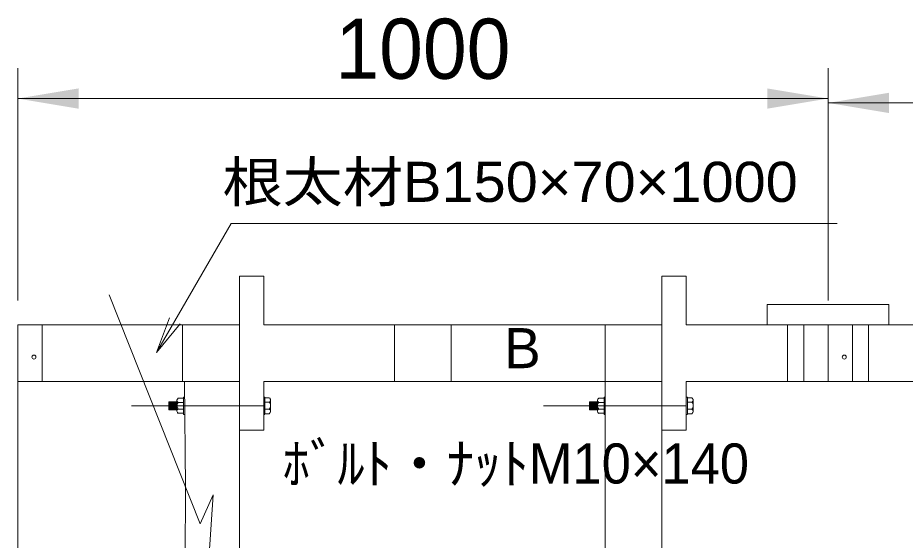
# Model space of a CAD drawing. Units: millimetres at full size, sheet at 1:30; details may follow other scales. Extents: x 300 to 12300, y 300 to 8610.
# Drawn here: x 7960 to 9055, y 3192 to 3837 of the extents above; entities that cross this region are included whole.
import ezdxf
from ezdxf.enums import TextEntityAlignment as Align

# ---------------------------------------------------------------- set-up
doc = ezdxf.new("R2010")
doc.units = ezdxf.units.MM
doc.header["$LTSCALE"] = 30
doc.linetypes.add('DASHED', pattern=[7.5, 6, -1.5])
for name, color, linetype, lineweight in [('コーススレッド', 7, 'Continuous', 13), ('ボルト', 7, 'Continuous', 18), ('寸法', 7, 'Continuous', 13), ('引出線', 7, 'Continuous', 13), ('板材', 7, 'Continuous', 13), ('根太材B', 7, 'Continuous', 18), ('記号', 7, 'Continuous', 15)]:
    doc.layers.add(name, color=color, linetype=linetype, lineweight=lineweight)
doc.layers.add('文字', color=7, linetype='Continuous')
doc.styles.add('ＭＳ Ｐゴシック', font='')
doc.styles.get('ＭＳ Ｐゴシック').set_extended_font_data('MS PGothic')

# ---------------------------------------------------------------- blocks, each defined once
blk = doc.blocks.new('filled_arrow')
at = {"color": 0, "linetype": 'Continuous', "lineweight": -2}
blk.add_solid([(7.5, 1.25), (0, 0), (7.5, -1.25)], dxfattribs=at)
blk = doc.blocks.new('open_arrow')
at = {"color": 0, "linetype": 'Continuous', "lineweight": -2}
blk.add_lwpolyline([(7.5, 1.25), (0, 0), (7.5, -1.25)], dxfattribs=at)

msp = doc.modelspace()

# ---------------------------------------------------------------- linework, layer by layer
at = {"layer": 'コーススレッド', "lineweight": 18}
for centre in [(7979.66, 3417.95), (8979.66, 3417.95)]:
    msp.add_circle(centre, 2.5, dxfattribs=at)
at = {"layer": 'ボルト'}
for p, q in [((8146.09, 3362.51), (8146.54, 3362.95)), ((8146.09, 3362.51), (8146.09, 3353.39)), ((8146.09, 3362.51), (8156.09, 3362.51)), ((8146.12, 3362.53), (8146.72, 3352.95)), ((8146.54, 3362.95), (8156.09, 3362.95)), ((8146.72, 3362.95), (8147.34, 3352.95)), ((8147.34, 3362.95), (8147.97, 3352.95)), ((8147.97, 3362.95), (8148.59, 3352.95)), ((8148.59, 3362.95), (8149.22, 3352.95)), ((8149.22, 3362.95), (8149.84, 3352.95)), ((8149.84, 3362.95), (8150.47, 3352.95)), ((8150.47, 3362.95), (8151.09, 3352.95)), ((8151.09, 3362.95), (8151.72, 3352.95)), ((8151.72, 3362.95), (8152.34, 3352.95)), ((8152.34, 3362.95), (8152.97, 3352.95)), ((8152.97, 3362.95), (8153.59, 3352.95)), ((8153.59, 3362.95), (8154.22, 3352.95)), ((8154.22, 3362.95), (8154.84, 3352.95)), ((8154.84, 3362.95), (8155.47, 3352.95)), ((8155.47, 3362.95), (8156.09, 3352.95)), ((8156.09, 3351.29), (8156.09, 3364.61)), ((8164.09, 3367.33), (8157.72, 3367.33)), ((8164.09, 3368.57), (8164.09, 3347.33)), ((8164.09, 3368.57), (8165.59, 3368.57)), ((8264.66, 3368.45), (8263.16, 3368.45)), ((8263.16, 3368.45), (8263.16, 3347.33)), ((8264.66, 3368.45), (8264.66, 3347.45)), ((8264.66, 3367.76), (8270.06, 3367.76)), ((8270.06, 3367.76), (8270.56, 3367.31)), ((8270.29, 3362.33), (8270.06, 3362.2)), ((8270.68, 3362.63), (8270.29, 3362.33)), ((8270.56, 3367.31), (8270.99, 3366.77)), ((8271.02, 3363), (8270.68, 3362.63)), ((8270.99, 3366.77), (8271.32, 3366.16)), ((8271.3, 3363.43), (8271.02, 3363)), ((8271.5, 3363.9), (8271.3, 3363.43)), ((8271.32, 3366.16), (8271.55, 3365.5)), ((8271.62, 3364.4), (8271.5, 3363.9)), ((8271.55, 3365.5), (8271.66, 3364.92)), ((8271.66, 3364.92), (8271.62, 3364.4)), ((8271.66, 3364.92), (8271.66, 3350.98)), ((8665.16, 3362.51), (8665.6, 3362.95)), ((8665.16, 3362.51), (8665.16, 3353.39)), ((8665.16, 3362.51), (8675.16, 3362.51)), ((8665.18, 3362.53), (8665.78, 3352.95)), ((8665.6, 3362.95), (8675.16, 3362.95)), ((8665.78, 3362.95), (8666.41, 3352.95)), ((8666.41, 3362.95), (8667.03, 3352.95)), ((8667.03, 3362.95), (8667.66, 3352.95)), ((8667.66, 3362.95), (8668.28, 3352.95)), ((8668.28, 3362.95), (8668.91, 3352.95)), ((8668.91, 3362.95), (8669.53, 3352.95)), ((8669.53, 3362.95), (8670.16, 3352.95)), ((8670.16, 3362.95), (8670.78, 3352.95)), ((8670.78, 3362.95), (8671.41, 3352.95)), ((8671.41, 3362.95), (8672.03, 3352.95)), ((8672.03, 3362.95), (8672.66, 3352.95)), ((8672.66, 3362.95), (8673.28, 3352.95)), ((8673.28, 3362.95), (8673.91, 3352.95)), ((8673.91, 3362.95), (8674.53, 3352.95)), ((8674.53, 3362.95), (8675.16, 3352.95)), ((8675.16, 3351.29), (8675.16, 3364.61)), ((8683.16, 3367.33), (8676.78, 3367.33)), ((8683.16, 3368.57), (8683.16, 3347.33)), ((8683.16, 3368.57), (8684.66, 3368.57)), ((8786.16, 3368.45), (8784.66, 3368.45)), ((8784.66, 3368.45), (8784.66, 3347.33)), ((8786.16, 3368.45), (8786.16, 3347.45)), ((8786.16, 3367.76), (8791.56, 3367.76)), ((8791.56, 3367.76), (8792.06, 3367.31)), ((8791.79, 3362.33), (8791.56, 3362.2)), ((8792.18, 3362.63), (8791.79, 3362.33)), ((8792.06, 3367.31), (8792.49, 3366.77)), ((8792.52, 3363), (8792.18, 3362.63)), ((8792.49, 3366.77), (8792.82, 3366.16)), ((8792.8, 3363.43), (8792.52, 3363)), ((8793, 3363.9), (8792.8, 3363.43)), ((8792.82, 3366.16), (8793.05, 3365.5)), ((8793.12, 3364.4), (8793, 3363.9)), ((8793.05, 3365.5), (8793.16, 3364.92)), ((8793.16, 3364.92), (8793.12, 3364.4)), ((8793.16, 3364.92), (8793.16, 3350.98)), ((8100.11, 3357.95), (8263.16, 3357.95)), ((8146.54, 3352.95), (8146.09, 3353.39)), ((8146.09, 3353.39), (8156.09, 3353.39)), ((8146.54, 3352.95), (8156.09, 3352.95)), ((8164.09, 3362.01), (8157.72, 3362.01)), ((8164.09, 3353.89), (8157.72, 3353.89)), ((8264.66, 3362.2), (8270.06, 3362.2)), ((8264.66, 3353.7), (8270.06, 3353.7)), ((8270.06, 3362.2), (8270.69, 3361.36)), ((8270.3, 3353.99), (8270.06, 3353.7)), ((8270.06, 3353.7), (8270.48, 3353.44)), ((8270.88, 3354.87), (8270.3, 3353.99)), ((8270.48, 3353.44), (8270.85, 3353.1)), ((8270.69, 3361.36), (8271.17, 3360.42)), ((8270.85, 3353.1), (8271.16, 3352.71)), ((8271.31, 3355.84), (8270.88, 3354.87)), ((8271.16, 3352.71), (8271.4, 3352.26)), ((8271.17, 3360.42), (8271.49, 3359.4)), ((8271.57, 3356.88), (8271.31, 3355.84)), ((8271.4, 3352.26), (8271.56, 3351.77)), ((8271.49, 3359.4), (8271.64, 3358.34)), ((8271.56, 3351.77), (8271.65, 3351.26)), ((8271.66, 3357.95), (8271.57, 3356.88)), ((8271.64, 3358.34), (8271.66, 3357.95)), ((8608.52, 3357.95), (8784.66, 3357.95)), ((8665.6, 3352.95), (8665.16, 3353.39)), ((8665.16, 3353.39), (8675.16, 3353.39)), ((8665.6, 3352.95), (8675.16, 3352.95)), ((8683.16, 3362.01), (8676.78, 3362.01)), ((8683.16, 3353.89), (8676.78, 3353.89)), ((8786.16, 3362.2), (8791.56, 3362.2)), ((8786.16, 3353.7), (8791.56, 3353.7)), ((8791.56, 3362.2), (8792.19, 3361.36)), ((8791.8, 3353.99), (8791.56, 3353.7)), ((8791.56, 3353.7), (8791.98, 3353.44)), ((8792.38, 3354.87), (8791.8, 3353.99)), ((8791.98, 3353.44), (8792.35, 3353.1)), ((8792.19, 3361.36), (8792.67, 3360.42)), ((8792.35, 3353.1), (8792.66, 3352.71)), ((8792.81, 3355.84), (8792.38, 3354.87)), ((8792.66, 3352.71), (8792.9, 3352.26)), ((8792.67, 3360.42), (8792.99, 3359.4)), ((8793.07, 3356.88), (8792.81, 3355.84)), ((8792.9, 3352.26), (8793.06, 3351.77)), ((8792.99, 3359.4), (8793.14, 3358.34)), ((8793.06, 3351.77), (8793.15, 3351.26)), ((8793.16, 3357.95), (8793.07, 3356.88)), ((8793.14, 3358.34), (8793.16, 3357.95)), ((8164.09, 3348.57), (8157.72, 3348.57)), ((8165.59, 3347.33), (8164.09, 3347.33)), ((8264.66, 3347.33), (8263.16, 3347.33)), ((8264.66, 3348.14), (8270.06, 3348.14)), ((8270.48, 3348.51), (8270.06, 3348.14)), ((8270.93, 3349.04), (8270.48, 3348.51)), ((8271.27, 3349.64), (8270.93, 3349.04)), ((8271.52, 3350.29), (8271.27, 3349.64)), ((8271.66, 3350.98), (8271.52, 3350.29)), ((8271.65, 3351.26), (8271.66, 3350.98)), ((8683.16, 3348.57), (8676.78, 3348.57)), ((8684.66, 3347.33), (8683.16, 3347.33)), ((8786.16, 3347.33), (8784.66, 3347.33)), ((8786.16, 3348.14), (8791.56, 3348.14)), ((8791.98, 3348.51), (8791.56, 3348.14)), ((8792.43, 3349.04), (8791.98, 3348.51)), ((8792.77, 3349.64), (8792.43, 3349.04)), ((8793.02, 3350.29), (8792.77, 3349.64)), ((8793.16, 3350.98), (8793.02, 3350.29)), ((8793.15, 3351.26), (8793.16, 3350.98))]:
    msp.add_line(p, q, dxfattribs=at)
for centre, radius, start, end in [((8159.93, 3364.16), 3.87, 124.9343, 173.23904), ((8158.93, 3364.58), 2.84, 179.30562, 244.70445), ((8678.99, 3364.16), 3.87, 124.9343, 173.23904), ((8677.99, 3364.58), 2.84, 179.30562, 244.70445), ((8161.98, 3357.95), 5.89, 136.3972, 180), ((8161.98, 3357.95), 5.89, 180, 223.6028), ((8158.93, 3351.32), 2.84, 115.29555, 180.69438), ((8677.99, 3351.32), 2.84, 115.29555, 180.69438), ((8681.05, 3357.95), 5.89, 136.3972, 180), ((8681.05, 3357.95), 5.89, 180, 223.6028), ((8159.93, 3351.74), 3.87, 186.77031, 235.0657), ((8678.99, 3351.74), 3.87, 186.77031, 235.0657)]:
    msp.add_arc(centre, radius, start, end, dxfattribs=at)
at = {"layer": '寸法'}
for p, q in [((7959.66, 3487.95), (7959.66, 3774.54)), ((8959.66, 3487.95), (8959.66, 3774.54)), ((8959.66, 3487.95), (8959.66, 3769.15)), ((7959.66, 3737.04), (8959.66, 3737.04)), ((8959.66, 3731.65), (9959.66, 3731.65))]:
    msp.add_line(p, q, dxfattribs=at)
at = {"layer": '引出線'}
msp.add_lwpolyline([(8131.02, 3423.65), (8222.99, 3582.94), (8962.96, 3582.94), (8970.96, 3582.94)], dxfattribs=at)
at = {"layer": '板材', "lineweight": 18}
for p, q in [((7959.66, 3457.95), (7959.66, 2857.95)), ((7959.66, 3457.95), (8233.16, 3457.95)), ((8263.16, 3457.95), (8754.66, 3457.95)), ((8784.66, 3457.95), (9959.66, 3457.95)), ((8165.31, 3387.95), (8166.53, 3257.8)), ((8233.16, 3387.95), (8233.16, 3090.26)), ((8684.66, 3387.95), (8684.66, 2857.95)), ((8754.66, 3387.95), (8754.66, 2857.95)), ((8166.53, 3257.8), (8164.66, 2857.95))]:
    msp.add_line(p, q, dxfattribs=at)
at = {"layer": '板材'}
for p, q in [((8909.66, 3457.95), (8909.66, 3387.95)), ((9009.66, 3457.95), (9009.66, 3387.95))]:
    msp.add_line(p, q, dxfattribs=at)
msp.add_lwpolyline([(8884.66, 3457.95), (9034.66, 3457.95), (9034.66, 3482.95), (8884.66, 3482.95)], close=True, dxfattribs=at)
at = {"layer": '根太材B'}
for p, q in [((8233.16, 3457.95), (8233.16, 3517.95)), ((8233.16, 3517.95), (8263.16, 3517.95)), ((8263.16, 3517.95), (8263.16, 3457.95)), ((8754.66, 3457.95), (8754.66, 3517.95)), ((8754.66, 3517.95), (8784.66, 3517.95)), ((8784.66, 3517.95), (8784.66, 3457.95)), ((8163.16, 3457.95), (8163.16, 3387.95)), ((8233.16, 3457.95), (8233.16, 3387.95)), ((8424.66, 3457.95), (8424.66, 3387.95)), ((8494.66, 3457.95), (8494.66, 3387.95)), ((8684.66, 3457.95), (8684.66, 3387.95)), ((8754.66, 3457.95), (8754.66, 3387.95)), ((8929.66, 3457.95), (8929.66, 3387.95)), ((8959.66, 3457.95), (8959.66, 3387.95)), ((8989.66, 3457.95), (8989.66, 3387.95)), ((8110.8, 3387.95), (8233.16, 3387.95)), ((8233.16, 3387.95), (8233.16, 3327.95)), ((8263.16, 3387.95), (8754.66, 3387.95)), ((8263.16, 3327.95), (8263.16, 3387.95)), ((8754.66, 3387.95), (8754.66, 3327.95)), ((8784.66, 3387.95), (9115.94, 3387.95)), ((8784.66, 3327.95), (8784.66, 3387.95)), ((8233.16, 3327.95), (8263.16, 3327.95)), ((8754.66, 3327.95), (8784.66, 3327.95))]:
    msp.add_line(p, q, dxfattribs=at)
at = {"layer": '根太材B', "linetype": 'DASHED', "lineweight": 13}
for p, q in [((7989.66, 3457.95), (7989.66, 3387.95)), ((7959.66, 3387.95), (8110.8, 3387.95))]:
    msp.add_line(p, q, dxfattribs=at)
at = {"layer": '記号'}
msp.add_lwpolyline([(8072.32, 3494.7), (8184.67, 3212.18), (8200.84, 3247.84), (8192.57, 3125.78), (8211.18, 3145.52), (8344.56, 2810.11)], dxfattribs=at)

# ---------------------------------------------------------------- block references
at = {"layer": '寸法', "xscale": 10, "yscale": 10}
for p in [(7959.66, 3737.04), (8959.66, 3731.65)]:
    msp.add_blockref('filled_arrow', p, dxfattribs=at)
at = {"layer": '寸法', "xscale": 10, "yscale": 10, "rotation": 180}
msp.add_blockref('filled_arrow', (8959.66, 3737.04), dxfattribs=at)
at = {"layer": '引出線', "xscale": 6, "yscale": 6, "rotation": 60}
msp.add_blockref('open_arrow', (8131.02, 3423.65), dxfattribs=at)

# ---------------------------------------------------------------- texts
at = {"layer": '寸法', "style": 'ＭＳ Ｐゴシック'}
msp.add_text('1000', height=74.23, dxfattribs=at).set_placement((8459.66, 3798.54), align=Align.MIDDLE_CENTER)
at = {"layer": '文字', "style": 'ＭＳ Ｐゴシック'}
for s, width, p in [('根太材B150×70×1000', 1.1, (8212.32, 3594.66)), ('B', 1.05, (8559.72, 3389.42))]:
    msp.add_text(s, height=49.49, dxfattribs=dict(at, width=width)).set_placement(p, align=Align.BOTTOM_LEFT)
msp.add_text('ﾎﾞﾙﾄ・ﾅｯﾄM10×140', height=49.49, dxfattribs=at).set_placement((8286.53, 3247.07), align=Align.BOTTOM_LEFT)

doc.saveas('drawing.dxf')
